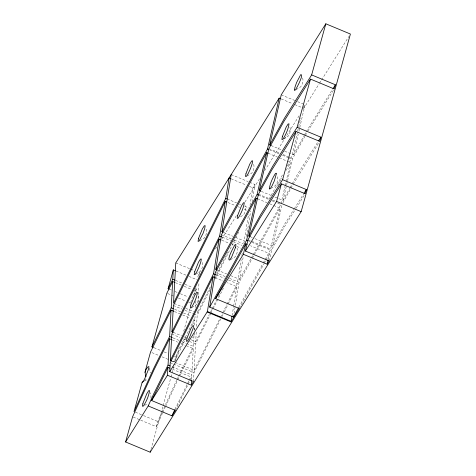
<?xml version="1.0" encoding="UTF-8"?>
<svg xmlns="http://www.w3.org/2000/svg" width="476" height="476" viewBox="0 0 476 476"><rect width="100%" height="100%" fill="white"/><g stroke="black" fill="none" stroke-linecap="round" stroke-linejoin="round"><path stroke-width="0.36" stroke-dasharray="2.38 1.78" d="M191.56 379.402L191.679 377.254L172.663 369.346M189.186 380.217L191.804 374.969L193.262 348.646L185.795 345.534M178.47 376.284L193.387 346.355L194.035 334.658M194.279 330.267L194.404 328.077M194.565 325.15L194.845 320.033L192.81 319.182M195.053 316.278L194.976 317.742L175.733 356.75L174.299 361.927L172.258 361.082M195.541 307.508L195.904 300.927M190.793 302.45L191.882 298.517L196.558 289.128L196.677 286.974M193.5 381.52L193.994 372.607L220.668 319.075M175.108 362.409L194.119 370.316L195.576 343.993L210.475 314.095M190.953 339.727L195.707 341.703L196.273 331.469M196.558 326.352L197.165 315.38L210.053 289.521M197.415 310.893L197.29 313.089L210.517 286.552M197.861 302.831L198.998 282.316M199.444 274.259L199.527 272.79L197.486 271.945M150.892 398.067L151.071 396.972L150.13 392.76M232.115 315.6L233.526 306.931M233.639 306.205L236.804 286.695L227.302 282.738M227.082 304.182L237.298 283.678L241.165 259.825M241.867 255.493L242.338 252.601M243.885 243.081L248.573 214.17M250.001 205.346L252.845 187.836L254.963 184.462L250.888 182.766M234.043 313.416L239.083 282.339L252.006 258.896M230.747 275.652L239.571 279.323L243.206 256.921M246.52 236.489L250.679 210.838M252.107 202.05L254.963 184.462M268.268 259.271L269.553 253.66L250.543 245.753M263.216 263.026L270.392 250.013L280.001 208.095L269.815 203.859M281.001 203.728L284.981 186.378M285.148 185.658L290.449 162.53L280.263 158.294M287.367 165.993L291.288 158.883L297.536 131.644M297.696 130.924L298.517 127.342M298.684 126.622L300.659 118.018M269.178 260.937L271.766 249.638L283.642 228.093L295.792 208.732M254.952 238.649L272.605 245.997L282.054 204.799M274.908 197.04L283.053 200.432L292.663 158.508L304.979 136.172M284.672 151.195L293.502 154.867L298.262 134.095M298.922 131.233L299.577 128.365M299.743 127.651L304.997 104.738L297.53 101.632M140.723 420.183L156.342 426.68L157.776 421.498L161.78 412.722M197.843 277.014L198.611 274.241L199.527 272.79M150.969 449.338L162.887 406.361M163.09 405.647L170.83 377.718M171.033 376.998L172.026 373.416M172.223 372.702L174.014 366.258M175.4 361.242L179.375 346.921M183.742 331.165L189.9 308.96M193.672 295.352L195.856 287.474M194.892 333.129L192.691 337.948M174.299 361.927L186.36 337.062M162.09 412.049L176.578 380.318M176.888 379.64L177.81 377.617M156.342 426.68L162.471 413.245M162.78 412.573L165.231 407.2M165.541 406.528L177.191 381.008M175.007 409.176L188.859 380.871M175.376 410.401L187.788 385.066M215.473 276.604L227.706 252.054M192.56 324.614L194.845 320.033M215.336 278.912L238.797 231.836M195.707 341.703L209.291 314.446M210.612 311.786L211.939 309.126M212.272 308.466L216.58 299.82M218.234 296.494L219.888 293.174M177.804 379.664L193.262 348.646M210.809 313.434L212.796 309.448M213.129 308.781L223.393 288.188M194.119 370.316L220.156 318.069M220.489 317.409L222.465 313.44M222.792 312.78L226.749 304.842M188.109 384.412L191.679 377.254M221.989 316.433L222.976 314.452M224.291 311.804L227.915 304.539M228.242 303.878L236.804 286.695M269.202 198.956L283.095 173.752M293.502 154.867L304.134 135.565M304.491 134.922L305.907 132.352M306.264 131.709L332.676 89.155M277.621 185.801L281.899 178.042M286.177 170.289L290.449 162.53M305.33 135.535L307.085 132.34M239.571 279.323L251.054 258.492M251.411 257.837L252.851 255.231M253.208 254.583L280.84 204.448L275.408 202.187M283.053 200.432L289.771 188.234M290.128 187.592L291.895 184.385M292.252 183.742L296.494 176.043L318.135 141.562M252.363 258.242L280.001 208.095M282.917 202.8L290.634 188.805M290.985 188.169L292.734 184.985M293.085 184.349L319.723 141.366M238.833 307.27L262.859 263.674M272.605 245.997L284.594 224.238L293.924 209.375M239.333 308.496L263.865 263.984M264.222 263.335L265.644 260.753M266.001 260.11L269.553 253.66M302.956 107.981L304.997 104.738M215.527 248.942L217.098 246.437M221.81 238.934L236.727 215.17M244.967 202.032L259.92 178.202M264.662 170.646L299.434 115.246M303.385 108.95L319.194 83.764M319.586 83.133L321.169 80.617M321.562 79.986L348.825 36.545M307.835 131.073L334.253 88.976M294.311 208.756L303.64 193.893M296.185 208.107L305.199 193.75M144.514 380.764L146.072 378.366M296.054 89.684L300.725 86.793C302.575 84.032 303.89 80.611 302.32 77.374M283.464 139.046L288.141 136.16C289.991 133.393 291.3 129.978 289.729 126.735M247.08 176.013L251.756 173.127C253.607 170.36 254.922 166.939 253.351 163.702M270.874 188.413L275.55 185.527C277.401 182.76 278.716 179.339 277.145 176.102M199.617 240.874L204.293 237.988C206.144 235.221 207.453 231.8 205.882 228.563M240.505 216.788L243.426 214.985C245.277 212.219 246.592 208.797 245.021 205.561M195.749 274.194L200.426 271.308C202.526 268.339 203.532 264.638 201.86 261.181M230.42 259.729L235.096 256.844C237.197 253.875 238.202 250.174 236.53 246.717M191.887 307.514L196.558 304.628C198.409 301.861 199.724 298.44 198.153 295.203M144.496 381.092L147.417 379.283M144.603 405.415L148.107 403.249M281.233 94.849L294.811 100.501M281.233 98.948L292.091 103.465M294.811 104.595L301.6 107.421M271.094 145.543L281.959 150.065M268.898 148.625L279.763 153.141M283.16 154.557L287.915 156.533M288.593 156.812L292.663 158.508M269.559 149.845L279.067 153.802M282.458 155.212L287.891 157.473M288.569 157.752L291.288 158.883M268.042 153.207L277.55 157.163M231.199 174.573L248.169 181.636M253.339 187.377L253.994 187.645M231.116 178.797L246.056 185.009M249.448 186.419L252.845 187.836M261.324 191.394L271.51 195.63M258.45 194.19L269.315 198.706M272.712 200.122L275.425 201.253M258.432 195.13L268.619 199.367M272.01 200.777L274.729 201.907M257.593 198.772L267.101 202.728M227.123 198.944L236.631 202.901M239.345 204.025L240.701 204.591M244.777 206.286L248.853 207.982M227.992 202.526L234.781 205.352M238.178 206.762L239.535 207.328M244.289 209.303L247.002 210.434M250.197 236.673L252.232 237.524M248.002 239.755L271.766 249.638M247.984 240.695L270.392 250.013M223.964 232.58L232.788 236.251M235.501 237.381L244.331 241.052M221.435 234.751L231.622 238.988M234.335 240.118L243.165 243.789M222.363 237.215L230.515 240.606M233.228 241.737L242.058 245.408M221.875 240.231L229.343 243.337M232.062 244.468L233.418 245.033M236.81 246.443L240.886 248.139M217.163 270.005L226.671 273.956M215.319 272.456L225.505 276.693M229.575 278.389L239.083 282.339M216.247 274.92L224.392 278.311M228.468 280.007L237.298 283.678M215.081 277.657L223.226 281.042M175.763 262.907L190.019 268.839M190.697 269.118L194.095 270.535M198.611 274.241L199.432 274.587M176.031 271.028L186.217 275.265M188.93 276.389L197.076 279.781M175.513 280.376L182.302 283.196M185.015 284.327L192.488 287.433M195.202 288.563L196.558 289.128M175.382 282.667L181.493 285.207M184.212 286.338L191.679 289.444M194.398 290.574L196.433 291.419M170.152 289.479L171.515 290.045M174.906 291.455L177.625 292.585M180.339 293.716L187.806 296.822M167.522 293.502L174.317 296.328M178.387 298.024L185.854 301.13M188.573 302.26L190.608 303.105M174.204 303.492L183.034 307.163M185.747 308.293L193.899 311.679M173.401 305.497L182.225 309.168M184.944 310.298L193.089 313.684M193.768 313.97L197.165 315.38M174.603 309.269L180.713 311.81M183.433 312.94L190.9 316.046M174.478 311.56L179.91 313.821M182.623 314.945L190.097 318.057M173.3 332.385L181.445 335.77M184.164 336.901L186.199 337.752M171.812 334.11L179.964 337.496M183.355 338.912L185.396 339.757M189.466 341.453L195.576 343.993M173.02 337.883L179.131 340.423M181.844 341.554L185.92 343.25M186.598 343.529L193.387 346.355M172.211 339.888L177.643 342.149M181.041 343.559L185.116 345.255M154.004 347.712L161.477 350.818M164.19 351.948L167.588 353.359M174.377 356.185L175.733 356.75M151.892 352.609L158.681 355.435M162.072 356.845L169.545 359.951M171.717 360.998L174.43 362.129M170.23 362.718L172.943 363.848M173.627 364.134L193.994 372.607M172.116 366.776L191.804 374.969M135.368 412.18L142.836 415.286M143.52 415.572L157.776 421.498M133.256 417.077L140.045 419.903M194.131 327.821L194.601 329.928M149.28 368.097L150.374 373.011"/><path stroke-width="0.71" d="M271.094 145.543L269.737 144.978L281.233 94.849L325.822 23.8L350.407 34.028L301.153 211.641L150.178 452.2L125.593 441.972L148.203 405.945L171.967 415.828L175.376 410.401L151.612 400.518L167.475 375.237L167.915 367.371L169.95 368.216M148.203 405.945L153.974 393.301L168.04 365.08L169.498 338.757L171.533 339.608M146.043 376.528C144.287 372.637 145.245 370.108 147.994 366.74L148.964 366.693L148.423 369.501L144.561 379.104L142.645 382.163L142.163 382.222L134.012 411.615L154.045 367.734L169.623 336.472L171.08 310.144L173.799 311.274M153.326 347.426L151.969 346.861L171.211 307.859L172.669 281.536L174.704 282.381M169.474 289.2L168.117 288.635L172.794 279.245L173.312 269.898L175.352 270.743M167.475 375.237L191.239 385.12L193.5 381.52L169.736 371.637L170.23 362.718L213.04 276.806L215.081 277.657M171.717 360.998L170.354 360.433L171.812 334.11L219.156 239.101L221.197 239.952M173.3 332.385L171.943 331.82L173.401 305.497L225.279 201.396L226.635 201.961M191.239 385.12L191.519 380.116M142.895 403.416L142.437 406.236L143.335 406.123C146.37 401.435 148.78 396.151 149.583 390.588L148.685 390.701L146.769 393.759L142.937 403.273M190.763 305.158L190.305 307.978L191.203 307.865C194.232 303.17 196.647 297.893 197.451 292.329L196.552 292.442L194.63 295.501L190.805 305.015M186.895 338.478L186.437 341.298L187.336 341.185L189.258 338.127L193.113 328.529L193.583 325.649L192.685 325.762L190.763 328.821L186.937 338.335M198.605 238.482L198.04 241.338L198.938 241.225L203.062 233.329L204.716 228.563L205.18 225.689L204.287 225.802L202.365 228.861L198.534 238.375M194.738 271.802L194.172 274.658L195.071 274.545L196.987 271.487L199.194 266.649L200.848 261.883L201.318 259.009L200.42 259.123L198.498 262.181L194.672 271.695M169.736 371.637L207.417 311.5L213.04 276.806M170.354 360.433L213.534 273.789L219.156 239.101M171.943 331.82L219.65 236.084L225.279 201.396M280.554 98.663L279.192 98.098L175.763 262.907L173.526 303.206L225.767 198.379L229.081 177.947L230.438 178.512M238.476 307.918L233.454 317.028L209.69 307.145L215.319 272.456L256.237 198.206L257.593 198.772M217.163 270.005L215.806 269.44L221.435 234.751L266.685 152.641L268.042 153.207M223.28 232.3L221.923 231.735L231.199 174.573M237.631 215.509L237.173 218.335L238.071 218.222C241.1 213.528 243.516 208.244 244.319 202.687L243.42 202.8L241.499 205.858L237.667 215.372M245.961 173.651L245.503 176.477L246.401 176.364L248.317 173.306L250.525 168.468L252.179 163.702L252.649 160.828L251.75 160.942L249.829 164L245.997 173.514M235.519 247.419L235.989 244.545L235.09 244.658C233.918 246.27 226.261 260.568 229.741 260.08L231.657 257.022L235.489 247.508M207.167 311.994L230.931 321.883L231.996 316.326M233.454 317.028L233.686 315.582M269.297 188.877C270.1 183.32 272.51 178.036 275.545 173.341L276.514 173.294L274.319 180.874L272.111 185.705L270.195 188.764L269.315 188.877M282.345 136.689L281.887 139.51L282.786 139.397C285.814 134.708 288.23 129.424 289.027 123.867L288.129 123.974L286.213 127.032L282.381 136.547M294.471 90.148L294.941 87.269L296.596 82.503L300.719 74.613C304.325 73.941 296.459 88.512 295.37 90.035L294.489 90.142M230.931 321.883L239.333 308.496L215.569 298.613L243.373 254.303L245.789 243.771L247.145 244.337M209.69 307.145L246.627 240.13L256.237 198.206M215.806 269.44L257.076 194.565L266.685 152.641M221.923 231.735L267.524 149L279.192 98.098M243.373 254.303L267.137 264.186L269.178 260.937L245.414 251.054L248.002 239.755L259.878 218.204L281.435 183.861L305.199 193.75L306.36 189.555L282.595 179.672L260.83 214.349L248.841 236.108L250.197 236.673M248.841 236.108L258.45 194.19L271.778 170.009L295.959 131.477L319.723 141.366L320.889 137.171L297.125 127.288L272.73 166.154L259.289 190.543L260.646 191.108M259.289 190.543L268.898 148.625L283.672 121.82L310.489 79.093L334.253 88.976L335.413 84.787L311.649 74.905L284.624 117.965L269.737 144.978M267.137 264.186L268.107 259.973M125.593 441.972L132.578 416.797L154.04 369.775L169.498 338.757M144.888 372.393L150.535 352.044L171.08 310.144M151.969 346.861L166.844 293.222L172.669 281.536M168.117 288.635L173.312 269.898M150.178 452.2L150.577 450.766M245.414 251.054L276.568 201.413L281.435 183.861M282.595 179.672L295.959 131.477M297.125 127.288L310.489 79.093M311.649 74.905L325.822 23.8M151.612 400.518L167.915 367.371M171.967 415.828L174.704 409.842M215.569 298.613L245.789 243.771M333.063 88.53L335.413 84.787M318.527 140.932L320.889 137.171M304.027 193.274L306.36 189.555M143.383 381.496L142.163 382.222M267.524 149L268.88 149.565M276.568 201.413L301.153 211.641M257.076 194.565L258.432 195.13M225.767 198.379L227.123 198.944M246.627 240.13L247.984 240.695M219.65 236.084L221.685 236.935M213.534 273.789L215.569 274.64M172.794 279.245L174.835 280.09M207.417 311.5L231.181 321.383M171.211 307.859L173.246 308.704M169.623 336.472L172.342 337.597M168.04 365.08L170.075 365.931"/></g></svg>
